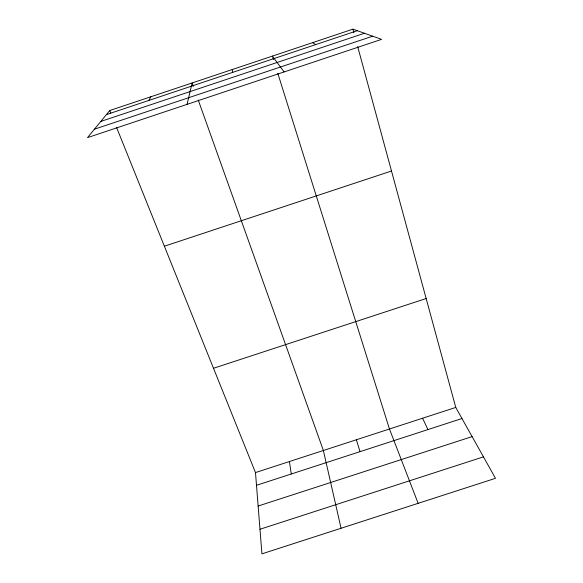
<?xml version="1.0" encoding="UTF-8"?>
<svg xmlns="http://www.w3.org/2000/svg" width="583" height="583" viewBox="0 0 583 583"><rect width="100%" height="100%" fill="white"/><g stroke="black" fill="none" stroke-linecap="round" stroke-linejoin="round"><path stroke-width="0.87" d="M187.048 104.364L192.135 82.954L193.352 86.35M148.833 100.429L150.91 96.749M109.757 110.522L87.516 137.632L381.566 39.367L352.934 29.15L109.757 110.522L110.77 113.029M106.383 114.632L357.27 30.695M100.801 121.439L364.462 33.26M94.417 129.215L372.675 36.19M164.377 246.215L391.492 171.016M213.502 368.274L426.158 298.532M255.485 472.58L455.76 407.437L495.484 478.322L261.927 553.85L255.485 472.58L116.483 127.232M256.498 485.296L461.969 418.521M258.138 506.037L472.106 436.601M259.982 529.255L483.46 456.861M312.626 42.639L315.68 44.614M284.096 71.942L272.385 56.099L273.471 59.546M422.588 418.23L427.937 429.584M418.135 503.34L389.466 429.001L277.792 73.327M198.198 99.926L323.376 450.499L341.062 528.264M356.395 439.757L360.024 451.657M352.934 29.15L353.881 32.648M357.685 46.625L455.76 407.437M232.223 69.537L232.726 72.365M289.408 461.547L291.289 473.994"/></g></svg>
